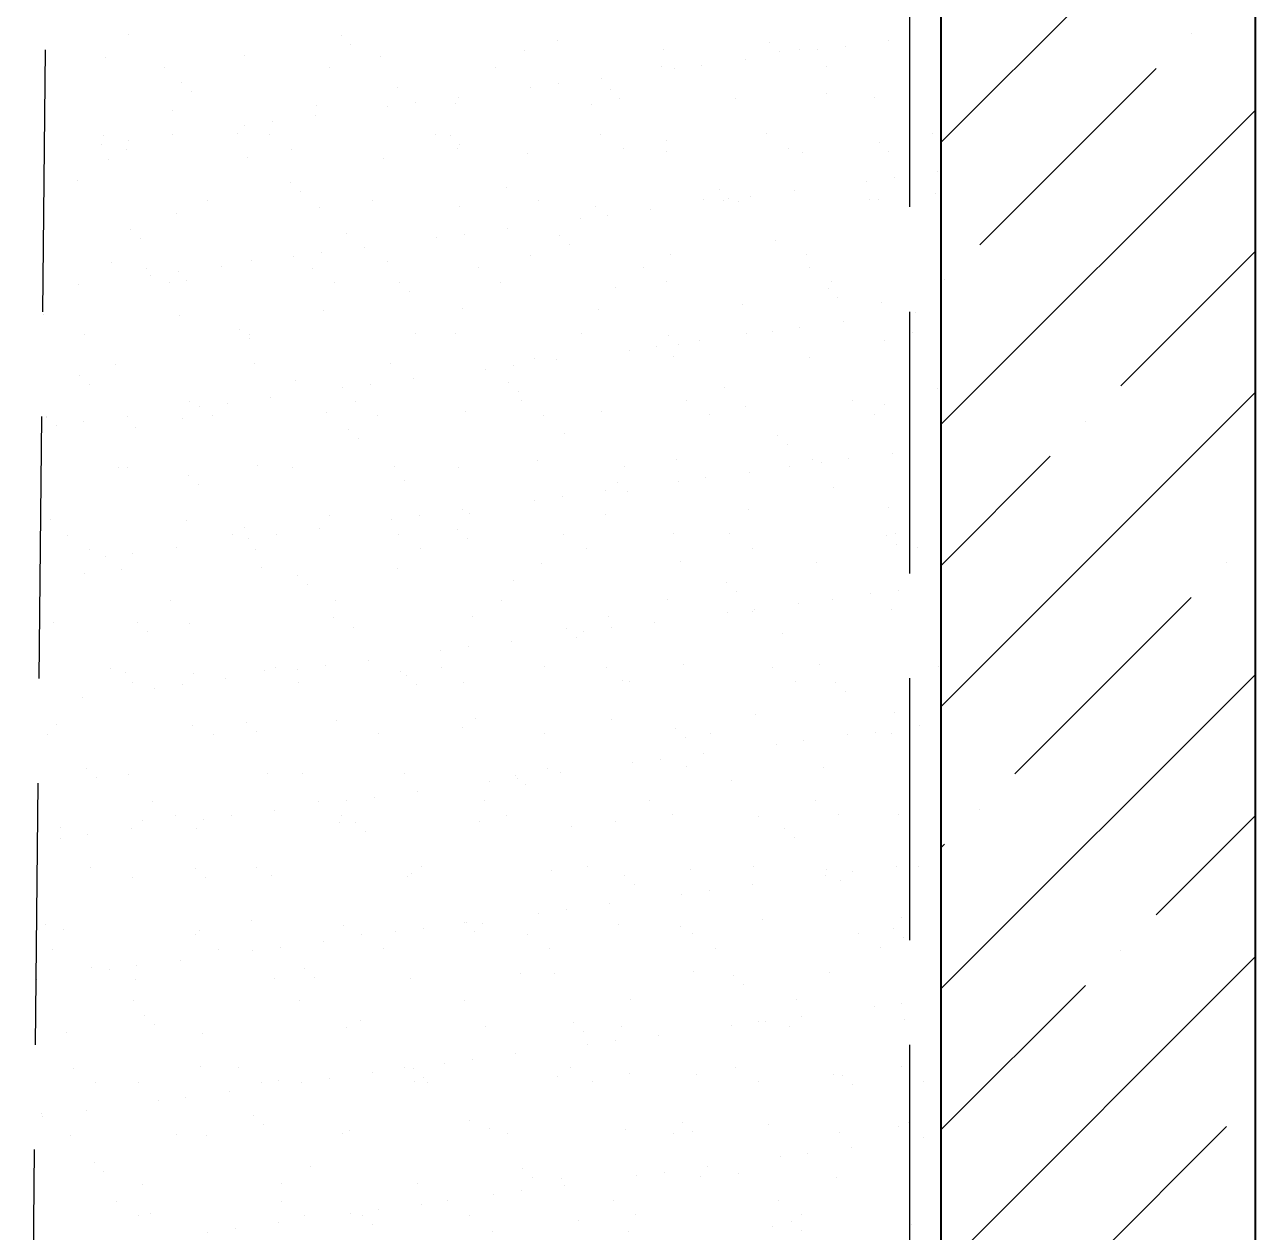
# Model space of a CAD drawing. Header units: millimetres. Extents: x 58188 to 87888, y -57829 to -36829.
# Drawn here: x 64475 to 65650, y -45227 to -44074 of the extents above; entities that cross this region are included whole.
import ezdxf

# ---------------------------------------------------------------- set-up
doc = ezdxf.new("R2010")
doc.units = ezdxf.units.MM
doc.linetypes.add('GOST2.303 4', pattern=[7, 5, -2, 0])
doc.linetypes.add('ГОСТ 2.303 4', pattern=[7, 5, -2, 0])
doc.layers.get('0').update_dxf_attribs({"lineweight": 40})
doc.layers.add('Линии', color=7, linetype='Continuous')

msp = doc.modelspace()

# ---------------------------------------------------------------- linework, layer by layer
at = {"ltscale": 50}
for p, q in [((65650.2, -45698.3), (65650.2, -42548.3)), ((65350.2, -45998.3), (65350.2, -42653.3))]:
    msp.add_line(p, q, dxfattribs=at)
at = {"layer": 'Линии', "linetype": 'ГОСТ 2.303 4', "ltscale": 50}
msp.add_line((65320.2, -45998.3), (65320.2, -40798.3), dxfattribs=at)
at = {"layer": 'Линии', "linetype": 'GOST2.303 4', "ltscale": 50}
msp.add_line((64474.8, -46098.3), (64509.1, -42653.3), dxfattribs=at)
at = {"layer": 'Линии', "linetype": 'Continuous', "ltscale": 25}
for p, q in [((65350.2, -44186.4), (65650.2, -43886.4)), ((65589, -44082.3), (65589, -44082.3)), ((65386.9, -44284.3), (65555.3, -44116)), ((65350.2, -44455.8), (65650.2, -44155.8)), ((65521.6, -44419), (65650.2, -44290.5)), ((65353.2, -44318), (65353.2, -44318)), ((65350.2, -44725.2), (65650.2, -44425.2)), ((65487.9, -44452.7), (65487.9, -44452.7)), ((65350.2, -44590.5), (65454.3, -44486.4)), ((65622.6, -44587.4), (65622.6, -44587.4)), ((65420.6, -44789.5), (65589, -44621.1)), ((65350.2, -44994.6), (65650.2, -44694.6)), ((65386.9, -44823.2), (65386.9, -44823.2)), ((65555.3, -44924.2), (65650.2, -44829.3)), ((65350.2, -44859.9), (65353.2, -44856.8)), ((65350.2, -45264), (65650.2, -44964)), ((65521.6, -44957.9), (65521.6, -44957.9)), ((65350.2, -45129.3), (65487.9, -44991.5)), ((65454.3, -45294.6), (65622.6, -45126.2))]:
    msp.add_line(p, q, dxfattribs=at)
at = {"layer": 'Линии', "linetype": 'Continuous', "ltscale": 50}
for p, q in [((64573.8, -44083.2), (64573.8, -44083.2)), ((64777.1, -44085), (64777.1, -44085)), ((64786.5, -44093.5), (64786.5, -44093.5)), ((64952, -44099.3), (64952, -44099.3)), ((64983.4, -44089.5), (64983.4, -44089.5)), ((65084.9, -44097.6), (65084.9, -44097.6)), ((65186.6, -44091.2), (65186.6, -44091.2)), ((65214.9, -44098.2), (65214.9, -44098.2)), ((65231.8, -44098.3), (65231.8, -44098.3)), ((65258.3, -44094.8), (65258.3, -44094.8)), ((65299.6, -44089.4), (65299.6, -44089.4)), ((64551.8, -44105.3), (64551.8, -44105.3)), ((64684.8, -44103.6), (64684.8, -44103.6)), ((64814.8, -44104.2), (64814.8, -44104.2)), ((65162.8, -44107.4), (65162.8, -44107.4)), ((65196, -44099.8), (65196, -44099.8)), ((64608, -44115.2), (64608, -44115.2)), ((64766.2, -44115), (64766.2, -44115)), ((64924.4, -44114.7), (64924.4, -44114.7)), ((65082.6, -44114.4), (65082.6, -44114.4)), ((65095.1, -44116.3), (65095.1, -44116.3)), ((65121.5, -44112.8), (65121.5, -44112.8)), ((65240.8, -44114.1), (65240.8, -44114.1)), ((64624.4, -44129.6), (64624.4, -44129.6)), ((64830.7, -44134), (64830.7, -44134)), ((64958.3, -44134.3), (64958.3, -44134.3)), ((64984.8, -44130.8), (64984.8, -44130.8)), ((65026.1, -44125.4), (65026.1, -44125.4)), ((64633.8, -44138.1), (64633.8, -44138.1)), ((64889.3, -44143.4), (64889.3, -44143.4)), ((65033.9, -44135.8), (65033.9, -44135.8)), ((65043.3, -44144.4), (65043.3, -44144.4)), ((65153.6, -44145.2), (65153.6, -44145.2)), ((65240.2, -44140.3), (65240.2, -44140.3)), ((65286.6, -44143.5), (65286.6, -44143.5)), ((64616.3, -44156.2), (64616.3, -44156.2)), ((64753.5, -44151.2), (64753.5, -44151.2)), ((64821.6, -44152.3), (64821.6, -44152.3)), ((64848, -44148.9), (64848, -44148.9)), ((64886.5, -44149.5), (64886.5, -44149.5)), ((65016.4, -44150.2), (65016.4, -44150.2)), ((64711.3, -44166.9), (64711.3, -44166.9)), ((64752.6, -44161.4), (64752.6, -44161.4)), ((64550.4, -44179.7), (64550.4, -44179.7)), ((64615.8, -44179.4), (64615.8, -44179.4)), ((64677.9, -44178.6), (64677.9, -44178.6)), ((64684.8, -44170.3), (64684.8, -44170.3)), ((64708.6, -44179.4), (64708.6, -44179.4)), ((64866.8, -44179.1), (64866.8, -44179.1)), ((64881.2, -44180.4), (64881.2, -44180.4)), ((65025, -44178.8), (65025, -44178.8)), ((65183.2, -44178.5), (65183.2, -44178.5)), ((65341.4, -44178.2), (65341.4, -44178.2)), ((64548.1, -44188.3), (64548.1, -44188.3)), ((64571.9, -44193.3), (64571.9, -44193.3)), ((64574.5, -44184.9), (64574.5, -44184.9)), ((64730.1, -44193), (64730.1, -44193)), ((64888.3, -44192.7), (64888.3, -44192.7)), ((64890.6, -44189), (64890.6, -44189)), ((65046.5, -44192.5), (65046.5, -44192.5)), ((65087.5, -44184.9), (65087.5, -44184.9)), ((65204.7, -44192.2), (65204.7, -44192.2)), ((65290.8, -44186.6), (65290.8, -44186.6)), ((64555, -44203.2), (64555, -44203.2)), ((64688, -44201.5), (64688, -44201.5)), ((64818, -44202.1), (64818, -44202.1)), ((64955.2, -44197.2), (64955.2, -44197.2)), ((65088.1, -44195.5), (65088.1, -44195.5)), ((65218.1, -44196.1), (65218.1, -44196.1)), ((65300.1, -44195.2), (65300.1, -44195.2)), ((65346.4, -44214.8), (65346.4, -44214.8)), ((64525.2, -44223.2), (64525.2, -44223.2)), ((64728.5, -44225), (64728.5, -44225)), ((65278.7, -44223.7), (65278.7, -44223.7)), ((65305.1, -44220.2), (65305.1, -44220.2)), ((64737.9, -44233.5), (64737.9, -44233.5)), ((64934.8, -44229.5), (64934.8, -44229.5)), ((65138.1, -44231.2), (65138.1, -44231.2)), ((65147.4, -44239.8), (65147.4, -44239.8)), ((65168.4, -44238.2), (65168.4, -44238.2)), ((65209.7, -44232.8), (65209.7, -44232.8)), ((65344.3, -44235.7), (65344.3, -44235.7)), ((64649, -44242.4), (64649, -44242.4)), ((64756.7, -44249.1), (64756.7, -44249.1)), ((64807.2, -44242.2), (64807.2, -44242.2)), ((64889.7, -44247.4), (64889.7, -44247.4)), ((64965.4, -44241.9), (64965.4, -44241.9)), ((65019.6, -44248), (65019.6, -44248)), ((65072.9, -44250.8), (65072.9, -44250.8)), ((65123.6, -44241.6), (65123.6, -44241.6)), ((65141.9, -44241.7), (65141.9, -44241.7)), ((65156.8, -44243.1), (65156.8, -44243.1)), ((65281.8, -44241.3), (65281.8, -44241.3)), ((65289.8, -44241.4), (65289.8, -44241.4)), ((64619.5, -44254.1), (64619.5, -44254.1)), ((65005.2, -44259.7), (65005.2, -44259.7)), ((65031.6, -44256.2), (65031.6, -44256.2)), ((64575.8, -44269.6), (64575.8, -44269.6)), ((64782.1, -44274), (64782.1, -44274)), ((64894.9, -44274.2), (64894.9, -44274.2)), ((64936.2, -44268.8), (64936.2, -44268.8)), ((64985.3, -44275.8), (64985.3, -44275.8)), ((64585.2, -44278.1), (64585.2, -44278.1)), ((64799.4, -44286.8), (64799.4, -44286.8)), ((64868.4, -44277.7), (64868.4, -44277.7)), ((64994.7, -44284.4), (64994.7, -44284.4)), ((65191.6, -44280.3), (65191.6, -44280.3)), ((64731.7, -44295.7), (64731.7, -44295.7)), ((64758.1, -44292.2), (64758.1, -44292.2)), ((64958.4, -44295), (64958.4, -44295)), ((65091.3, -44293.4), (65091.3, -44293.4)), ((65221.3, -44294), (65221.3, -44294)), ((64558.2, -44301.1), (64558.2, -44301.1)), ((64591.5, -44306.9), (64591.5, -44306.9)), ((64621.4, -44310.2), (64621.4, -44310.2)), ((64662.7, -44304.8), (64662.7, -44304.8)), ((64691.2, -44299.4), (64691.2, -44299.4)), ((64749.7, -44306.6), (64749.7, -44306.6)), ((64821.2, -44300), (64821.2, -44300)), ((64907.9, -44306.3), (64907.9, -44306.3)), ((65066.1, -44306), (65066.1, -44306)), ((65224.3, -44305.7), (65224.3, -44305.7)), ((64525.9, -44322.8), (64525.9, -44322.8)), ((64594.9, -44313.7), (64594.9, -44313.7)), ((64612.9, -44320.5), (64612.9, -44320.5)), ((64629.4, -44318.6), (64629.4, -44318.6)), ((64771.1, -44320.2), (64771.1, -44320.2)), ((64832.6, -44320.4), (64832.6, -44320.4)), ((64929.3, -44320), (64929.3, -44320)), ((65087.5, -44319.7), (65087.5, -44319.7)), ((65245.7, -44319.4), (65245.7, -44319.4)), ((64842, -44329), (64842, -44329)), ((65038.9, -44324.9), (65038.9, -44324.9)), ((65242.2, -44326.6), (65242.2, -44326.6)), ((64892.9, -44345.3), (64892.9, -44345.3)), ((65022.8, -44345.9), (65022.8, -44345.9)), ((65160, -44341), (65160, -44341)), ((65251.5, -44335.2), (65251.5, -44335.2)), ((65293, -44339.3), (65293, -44339.3)), ((64492.8, -44351.3), (64492.8, -44351.3)), ((64622.7, -44351.9), (64622.7, -44351.9)), ((64759.9, -44347), (64759.9, -44347)), ((65325.5, -44349), (65325.5, -44349)), ((64679.9, -44365), (64679.9, -44365)), ((64690, -44369.7), (64690, -44369.7)), ((64848.2, -44369.4), (64848.2, -44369.4)), ((64886.2, -44369.5), (64886.2, -44369.5)), ((65006.4, -44369.1), (65006.4, -44369.1)), ((65164.6, -44368.8), (65164.6, -44368.8)), ((65188.7, -44367.1), (65188.7, -44367.1)), ((65215.2, -44363.6), (65215.2, -44363.6)), ((65256.5, -44358.1), (65256.5, -44358.1)), ((65322.8, -44368.5), (65322.8, -44368.5)), ((64531.8, -44369.9), (64531.8, -44369.9)), ((64689.3, -44373.5), (64689.3, -44373.5)), ((65078.4, -44381.6), (65078.4, -44381.6)), ((65089.5, -44371.2), (65089.5, -44371.2)), ((65098.8, -44379.8), (65098.8, -44379.8)), ((65119.7, -44376.1), (65119.7, -44376.1)), ((65295.7, -44375.7), (65295.7, -44375.7)), ((64961.6, -44392.9), (64961.6, -44392.9)), ((65052, -44385.1), (65052, -44385.1)), ((65094.5, -44391.2), (65094.5, -44391.2)), ((65224.5, -44391.9), (65224.5, -44391.9)), ((64561.4, -44398.9), (64561.4, -44398.9)), ((64694.4, -44397.3), (64694.4, -44397.3)), ((64824.4, -44397.9), (64824.4, -44397.9)), ((64915.3, -44403.1), (64915.3, -44403.1)), ((64941.7, -44399.6), (64941.7, -44399.6)), ((64983, -44394.1), (64983, -44394.1)), ((64527.2, -44409.5), (64527.2, -44409.5)), ((64733.5, -44414), (64733.5, -44414)), ((64846.3, -44412.1), (64846.3, -44412.1)), ((64936.8, -44415.8), (64936.8, -44415.8)), ((64536.6, -44418.1), (64536.6, -44418.1)), ((64778.5, -44421.1), (64778.5, -44421.1)), ((64805, -44417.6), (64805, -44417.6)), ((64946.1, -44424.4), (64946.1, -44424.4)), ((65143, -44420.3), (65143, -44420.3)), ((65346.3, -44422), (65346.3, -44422)), ((64632.5, -44434.1), (64632.5, -44434.1)), ((64641.8, -44439.1), (64641.8, -44439.1)), ((64668.2, -44435.6), (64668.2, -44435.6)), ((64709.5, -44430.1), (64709.5, -44430.1)), ((64790.7, -44433.8), (64790.7, -44433.8)), ((64948.9, -44433.5), (64948.9, -44433.5)), ((65107.1, -44433.2), (65107.1, -44433.2)), ((65163.2, -44438.9), (65163.2, -44438.9)), ((65265.3, -44432.9), (65265.3, -44432.9)), ((65296.2, -44437.2), (65296.2, -44437.2)), ((64495.7, -44448), (64495.7, -44448)), ((64496, -44449.2), (64496, -44449.2)), ((64572.8, -44448.1), (64572.8, -44448.1)), ((64625.9, -44449.8), (64625.9, -44449.8)), ((64653.9, -44447.7), (64653.9, -44447.7)), ((64763.1, -44444.9), (64763.1, -44444.9)), ((64812.1, -44447.4), (64812.1, -44447.4)), ((64896.1, -44443.2), (64896.1, -44443.2)), ((64970.3, -44447.2), (64970.3, -44447.2)), ((65026, -44443.8), (65026, -44443.8)), ((65128.5, -44446.9), (65128.5, -44446.9)), ((65286.7, -44446.6), (65286.7, -44446.6)), ((64505, -44457.1), (64505, -44457.1)), ((64531.5, -44453.6), (64531.5, -44453.6)), ((64580.8, -44458.6), (64580.8, -44458.6)), ((64784, -44460.4), (64784, -44460.4)), ((64793.4, -44468.9), (64793.4, -44468.9)), ((64990.3, -44464.9), (64990.3, -44464.9)), ((65193.6, -44466.6), (65193.6, -44466.6)), ((65202.9, -44475.2), (65202.9, -44475.2)), ((65303.3, -44483.5), (65303.3, -44483.5)), ((64564.6, -44496.8), (64564.6, -44496.8)), ((64572.8, -44497.2), (64572.8, -44497.2)), ((64697.6, -44495.1), (64697.6, -44495.1)), ((64731, -44496.9), (64731, -44496.9)), ((64827.6, -44495.8), (64827.6, -44495.8)), ((64889.2, -44496.6), (64889.2, -44496.6)), ((64964.8, -44490.8), (64964.8, -44490.8)), ((65047.4, -44496.3), (65047.4, -44496.3)), ((65097.7, -44489.1), (65097.7, -44489.1)), ((65205.6, -44496), (65205.6, -44496)), ((65227.7, -44489.7), (65227.7, -44489.7)), ((65235.6, -44492.4), (65235.6, -44492.4)), ((65262, -44488.9), (65262, -44488.9)), ((64631.3, -44505), (64631.3, -44505)), ((64837.6, -44509.4), (64837.6, -44509.4)), ((65098.8, -44510.4), (65098.8, -44510.4)), ((65125.3, -44506.9), (65125.3, -44506.9)), ((65166.6, -44501.5), (65166.6, -44501.5)), ((64640.7, -44513.5), (64640.7, -44513.5)), ((65029.8, -44519.5), (65029.8, -44519.5)), ((65040.9, -44511.2), (65040.9, -44511.2)), ((65050.2, -44519.8), (65050.2, -44519.8)), ((65247.1, -44515.7), (65247.1, -44515.7)), ((64962.1, -44528.4), (64962.1, -44528.4)), ((64988.5, -44524.9), (64988.5, -44524.9)), ((64766.3, -44542.8), (64766.3, -44542.8)), ((64851.8, -44542.9), (64851.8, -44542.9)), ((64893.1, -44537.5), (64893.1, -44537.5)), ((64899.3, -44541.1), (64899.3, -44541.1)), ((65029.2, -44541.7), (65029.2, -44541.7)), ((65166.4, -44536.7), (65166.4, -44536.7)), ((65299.4, -44535.1), (65299.4, -44535.1)), ((64499.2, -44547.1), (64499.2, -44547.1)), ((64629.1, -44547.7), (64629.1, -44547.7)), ((64684.9, -44554), (64684.9, -44554)), ((64756.4, -44555.5), (64756.4, -44555.5)), ((64825.4, -44546.4), (64825.4, -44546.4)), ((64888.2, -44555.8), (64888.2, -44555.8)), ((64515.3, -44561.6), (64515.3, -44561.6)), ((64673.5, -44561.3), (64673.5, -44561.3)), ((64688.6, -44564.4), (64688.6, -44564.4)), ((64715.1, -44560.9), (64715.1, -44560.9)), ((64831.7, -44561), (64831.7, -44561)), ((64897.5, -44564.4), (64897.5, -44564.4)), ((64989.9, -44560.7), (64989.9, -44560.7)), ((65094.4, -44560.3), (65094.4, -44560.3)), ((65148.1, -44560.4), (65148.1, -44560.4)), ((65297.7, -44562), (65297.7, -44562)), ((65306.3, -44560.1), (65306.3, -44560.1)), ((64536.7, -44575.2), (64536.7, -44575.2)), ((64578.3, -44578.9), (64578.3, -44578.9)), ((64619.6, -44573.5), (64619.6, -44573.5)), ((64694.9, -44574.9), (64694.9, -44574.9)), ((64853.1, -44574.7), (64853.1, -44574.7)), ((65011.3, -44574.4), (65011.3, -44574.4)), ((65169.5, -44574.1), (65169.5, -44574.1)), ((65307.1, -44570.6), (65307.1, -44570.6)), ((65327.7, -44573.8), (65327.7, -44573.8)), ((64551.9, -44582.4), (64551.9, -44582.4)), ((64700.8, -44593), (64700.8, -44593)), ((64968, -44588.7), (64968, -44588.7)), ((65100.9, -44587), (65100.9, -44587)), ((65230.9, -44587.6), (65230.9, -44587.6)), ((64532.2, -44598.6), (64532.2, -44598.6)), ((64567.8, -44594.7), (64567.8, -44594.7)), ((64735.5, -44600.4), (64735.5, -44600.4)), ((64830.8, -44593.6), (64830.8, -44593.6)), ((64941.7, -44604.9), (64941.7, -44604.9)), ((64744.8, -44608.9), (64744.8, -44608.9)), ((65145, -44606.6), (65145, -44606.6)), ((65154.4, -44615.2), (65154.4, -44615.2)), ((65308.9, -44614.3), (65308.9, -44614.3)), ((65350.2, -44608.9), (65350.2, -44608.9)), ((64613.9, -44624.4), (64613.9, -44624.4)), ((64772.1, -44624.1), (64772.1, -44624.1)), ((64930.3, -44623.8), (64930.3, -44623.8)), ((65088.5, -44623.5), (65088.5, -44623.5)), ((65213.4, -44626.9), (65213.4, -44626.9)), ((65246.7, -44623.2), (65246.7, -44623.2)), ((65282.4, -44617.8), (65282.4, -44617.8)), ((64902.5, -44638.9), (64902.5, -44638.9)), ((65032.4, -44639.6), (65032.4, -44639.6)), ((65145.7, -44635.8), (65145.7, -44635.8)), ((65169.6, -44634.6), (65169.6, -44634.6)), ((65172.1, -44632.3), (65172.1, -44632.3)), ((65302.6, -44632.9), (65302.6, -44632.9)), ((64502.4, -44645), (64502.4, -44645)), ((64582.7, -44645), (64582.7, -44645)), ((64632.3, -44645.6), (64632.3, -44645.6)), ((64769.5, -44640.6), (64769.5, -44640.6)), ((64789, -44649.4), (64789, -44649.4)), ((64992.3, -44651.2), (64992.3, -44651.2)), ((65035.4, -44650.3), (65035.4, -44650.3)), ((65076.7, -44644.9), (65076.7, -44644.9)), ((64592.1, -44653.5), (64592.1, -44653.5)), ((64939.9, -44662.9), (64939.9, -44662.9)), ((65001.6, -44659.8), (65001.6, -44659.8)), ((65008.9, -44653.8), (65008.9, -44653.8)), ((65198.6, -44655.7), (65198.6, -44655.7)), ((64872.2, -44671.8), (64872.2, -44671.8)), ((64898.6, -44668.3), (64898.6, -44668.3)), ((64761.9, -44686.3), (64761.9, -44686.3)), ((64803.2, -44680.9), (64803.2, -44680.9)), ((64971.2, -44686.6), (64971.2, -44686.6)), ((65104.1, -44684.9), (65104.1, -44684.9)), ((65234.1, -44685.5), (65234.1, -44685.5)), ((64556.4, -44688.8), (64556.4, -44688.8)), ((64571, -44692.6), (64571, -44692.6)), ((64636.3, -44694), (64636.3, -44694)), ((64666.5, -44698.9), (64666.5, -44698.9)), ((64704, -44690.9), (64704, -44690.9)), ((64714.6, -44688.5), (64714.6, -44688.5)), ((64735.5, -44689.8), (64735.5, -44689.8)), ((64834, -44691.5), (64834, -44691.5)), ((64839.6, -44695.8), (64839.6, -44695.8)), ((64872.8, -44688.2), (64872.8, -44688.2)), ((65030.9, -44687.9), (65030.9, -44687.9)), ((65189.1, -44687.6), (65189.1, -44687.6)), ((65347.3, -44687.4), (65347.3, -44687.4)), ((64577.8, -44702.4), (64577.8, -44702.4)), ((64598.7, -44707.8), (64598.7, -44707.8)), ((64625.2, -44704.3), (64625.2, -44704.3)), ((64736, -44702.2), (64736, -44702.2)), ((64848.9, -44704.4), (64848.9, -44704.4)), ((64894.2, -44701.9), (64894.2, -44701.9)), ((65045.8, -44700.3), (65045.8, -44700.3)), ((65052.4, -44701.6), (65052.4, -44701.6)), ((65210.6, -44701.3), (65210.6, -44701.3)), ((65249.1, -44702), (65249.1, -44702)), ((65258.5, -44710.6), (65258.5, -44710.6)), ((64529.7, -44716.9), (64529.7, -44716.9)), ((65172.8, -44732.5), (65172.8, -44732.5)), ((65305.8, -44730.8), (65305.8, -44730.8)), ((64505.6, -44742.8), (64505.6, -44742.8)), ((64635.5, -44743.5), (64635.5, -44743.5)), ((64686.9, -44740.4), (64686.9, -44740.4)), ((64772.7, -44738.5), (64772.7, -44738.5)), ((64893.1, -44744.9), (64893.1, -44744.9)), ((64905.7, -44736.8), (64905.7, -44736.8)), ((65035.6, -44737.5), (65035.6, -44737.5)), ((65329.3, -44743.1), (65329.3, -44743.1)), ((64496.7, -44751.9), (64496.7, -44751.9)), ((64654.9, -44751.6), (64654.9, -44751.6)), ((64696.2, -44748.9), (64696.2, -44748.9)), ((64813.1, -44751.3), (64813.1, -44751.3)), ((64971.3, -44751), (64971.3, -44751)), ((65096.4, -44746.6), (65096.4, -44746.6)), ((65105.8, -44755.2), (65105.8, -44755.2)), ((65129.5, -44750.7), (65129.5, -44750.7)), ((65219, -44757.7), (65219, -44757.7)), ((65260.3, -44752.2), (65260.3, -44752.2)), ((65287.7, -44750.4), (65287.7, -44750.4)), ((65302.7, -44751.1), (65302.7, -44751.1)), ((65192.5, -44761.1), (65192.5, -44761.1)), ((65055.8, -44779.1), (65055.8, -44779.1)), ((65082.2, -44775.7), (65082.2, -44775.7)), ((65123.5, -44770.2), (65123.5, -44770.2)), ((64534.1, -44784.9), (64534.1, -44784.9)), ((64574.2, -44790.5), (64574.2, -44790.5)), ((64707.2, -44788.8), (64707.2, -44788.8)), ((64740.4, -44789.4), (64740.4, -44789.4)), ((64837.2, -44789.4), (64837.2, -44789.4)), ((64943.7, -44791.2), (64943.7, -44791.2)), ((64974.4, -44784.5), (64974.4, -44784.5)), ((64986.8, -44788.2), (64986.8, -44788.2)), ((65107.3, -44782.8), (65107.3, -44782.8)), ((65237.3, -44783.4), (65237.3, -44783.4)), ((64543.5, -44793.5), (64543.5, -44793.5)), ((64919, -44797.1), (64919, -44797.1)), ((64945.5, -44793.7), (64945.5, -44793.7)), ((64953.1, -44799.8), (64953.1, -44799.8)), ((65150, -44795.7), (65150, -44795.7)), ((64597.4, -44816), (64597.4, -44816)), ((64755.6, -44815.7), (64755.6, -44815.7)), ((64782.3, -44815.1), (64782.3, -44815.1)), ((64808.7, -44811.7), (64808.7, -44811.7)), ((64850, -44806.2), (64850, -44806.2)), ((64913.8, -44815.4), (64913.8, -44815.4)), ((65072, -44815.1), (65072, -44815.1)), ((65230.2, -44814.8), (65230.2, -44814.8)), ((64713.3, -44824.2), (64713.3, -44824.2)), ((64587.7, -44834), (64587.7, -44834)), ((64618.8, -44829.6), (64618.8, -44829.6)), ((64645.6, -44833.2), (64645.6, -44833.2)), ((64672, -44829.7), (64672, -44829.7)), ((64775.9, -44836.4), (64775.9, -44836.4)), ((64777, -44829.4), (64777, -44829.4)), ((64791, -44835.8), (64791, -44835.8)), ((64908.9, -44834.7), (64908.9, -44834.7)), ((64935.2, -44829.1), (64935.2, -44829.1)), ((65038.8, -44835.3), (65038.8, -44835.3)), ((65093.4, -44828.8), (65093.4, -44828.8)), ((65176, -44830.4), (65176, -44830.4)), ((65251.6, -44828.5), (65251.6, -44828.5)), ((65309, -44828.7), (65309, -44828.7)), ((64508.8, -44840.7), (64508.8, -44840.7)), ((64508.8, -44851.2), (64508.8, -44851.2)), ((64535.3, -44847.7), (64535.3, -44847.7)), ((64576.6, -44842.2), (64576.6, -44842.2)), ((64638.7, -44841.4), (64638.7, -44841.4)), ((64800.3, -44844.4), (64800.3, -44844.4)), ((64997.3, -44840.3), (64997.3, -44840.3)), ((65200.5, -44842), (65200.5, -44842)), ((65209.9, -44850.6), (65209.9, -44850.6)), ((64537.7, -44879.1), (64537.7, -44879.1)), ((64638.3, -44880.4), (64638.3, -44880.4)), ((64695.9, -44878.8), (64695.9, -44878.8)), ((64710.4, -44886.7), (64710.4, -44886.7)), ((64844.5, -44884.8), (64844.5, -44884.8)), ((64854.1, -44878.5), (64854.1, -44878.5)), ((64977.6, -44882.3), (64977.6, -44882.3)), ((65012.3, -44878.2), (65012.3, -44878.2)), ((65047.8, -44886.6), (65047.8, -44886.6)), ((65110.5, -44880.6), (65110.5, -44880.6)), ((65170.5, -44877.9), (65170.5, -44877.9)), ((65239.4, -44886.5), (65239.4, -44886.5)), ((65240.5, -44881.3), (65240.5, -44881.3)), ((65265.8, -44883), (65265.8, -44883)), ((65307.1, -44877.6), (65307.1, -44877.6)), ((65328.7, -44877.6), (65328.7, -44877.6)), ((64577.4, -44888.4), (64577.4, -44888.4)), ((64647.6, -44888.9), (64647.6, -44888.9)), ((64840.4, -44887.3), (64840.4, -44887.3)), ((65057.2, -44895.2), (65057.2, -44895.2)), ((65170.4, -44895.6), (65170.4, -44895.6)), ((65254.1, -44891.1), (65254.1, -44891.1)), ((65102.6, -44904.5), (65102.6, -44904.5)), ((65129.1, -44901), (65129.1, -44901)), ((64992.3, -44919), (64992.3, -44919)), ((65033.6, -44913.6), (65033.6, -44913.6)), ((64494.9, -44933.5), (64494.9, -44933.5)), ((64691.8, -44929.4), (64691.8, -44929.4)), ((64895.1, -44931.2), (64895.1, -44931.2)), ((64896.9, -44931.6), (64896.9, -44931.6)), ((64912.1, -44932.6), (64912.1, -44932.6)), ((64965.9, -44922.5), (64965.9, -44922.5)), ((65042, -44933.2), (65042, -44933.2)), ((65179.2, -44928.3), (65179.2, -44928.3)), ((65312.2, -44926.6), (65312.2, -44926.6)), ((64512, -44938.6), (64512, -44938.6)), ((64638.4, -44943.2), (64638.4, -44943.2)), ((64641.9, -44939.2), (64641.9, -44939.2)), ((64779.1, -44934.3), (64779.1, -44934.3)), ((64796.6, -44942.9), (64796.6, -44942.9)), ((64829.1, -44940.5), (64829.1, -44940.5)), ((64855.6, -44937), (64855.6, -44937)), ((64904.5, -44939.8), (64904.5, -44939.8)), ((64954.8, -44942.6), (64954.8, -44942.6)), ((65101.4, -44935.7), (65101.4, -44935.7)), ((65113, -44942.3), (65113, -44942.3)), ((65271.2, -44942.1), (65271.2, -44942.1)), ((65304.6, -44937.4), (65304.6, -44937.4)), ((64501.6, -44957.1), (64501.6, -44957.1)), ((64659.8, -44956.9), (64659.8, -44956.9)), ((64718.8, -44955), (64718.8, -44955)), ((64760.1, -44949.6), (64760.1, -44949.6)), ((64818, -44956.6), (64818, -44956.6)), ((64976.2, -44956.3), (64976.2, -44956.3)), ((65134.4, -44956), (65134.4, -44956)), ((65292.6, -44955.7), (65292.6, -44955.7)), ((65314, -44946), (65314, -44946)), ((64623.4, -44967.6), (64623.4, -44967.6)), ((64692.4, -44958.5), (64692.4, -44958.5)), ((64539.1, -44974), (64539.1, -44974)), ((64555.6, -44976.5), (64555.6, -44976.5)), ((64582.1, -44973), (64582.1, -44973)), ((64742.4, -44975.8), (64742.4, -44975.8)), ((64948.7, -44980.3), (64948.7, -44980.3)), ((64980.8, -44980.2), (64980.8, -44980.2)), ((65113.7, -44978.5), (65113.7, -44978.5)), ((65243.7, -44979.2), (65243.7, -44979.2)), ((64486.6, -44985.6), (64486.6, -44985.6)), ((64580.6, -44986.2), (64580.6, -44986.2)), ((64713.6, -44984.5), (64713.6, -44984.5)), ((64751.8, -44984.3), (64751.8, -44984.3)), ((64843.6, -44985.2), (64843.6, -44985.2)), ((65151.9, -44982), (65151.9, -44982)), ((65161.3, -44990.6), (65161.3, -44990.6)), ((64578.8, -45006.3), (64578.8, -45006.3)), ((64737, -45006), (64737, -45006)), ((64895.1, -45005.7), (64895.1, -45005.7)), ((65053.3, -45005.4), (65053.3, -45005.4)), ((65211.5, -45005.1), (65211.5, -45005.1)), ((65286.2, -45011.9), (65286.2, -45011.9)), ((65312.6, -45008.4), (65312.6, -45008.4)), ((64589.7, -45020.4), (64589.7, -45020.4)), ((64796, -45024.8), (64796, -45024.8)), ((64999.2, -45026.6), (64999.2, -45026.6)), ((65175.9, -45026.4), (65175.9, -45026.4)), ((65182.4, -45026.2), (65182.4, -45026.2)), ((65217.2, -45021), (65217.2, -45021)), ((65315.4, -45024.5), (65315.4, -45024.5)), ((64515.2, -45036.5), (64515.2, -45036.5)), ((64599, -45028.9), (64599, -45028.9)), ((64645.1, -45037.1), (64645.1, -45037.1)), ((64782.3, -45032.2), (64782.3, -45032.2)), ((64915.3, -45030.5), (64915.3, -45030.5)), ((65008.6, -45035.2), (65008.6, -45035.2)), ((65045.2, -45031.1), (65045.2, -45031.1)), ((65080.5, -45039), (65080.5, -45039)), ((65149.5, -45029.9), (65149.5, -45029.9)), ((65205.5, -45031.1), (65205.5, -45031.1)), ((65012.7, -45047.9), (65012.7, -45047.9)), ((65039.2, -45044.4), (65039.2, -45044.4)), ((64902.4, -45062.4), (64902.4, -45062.4)), ((64943.7, -45057), (64943.7, -45057)), ((64521.2, -45070.7), (64521.2, -45070.7)), ((64643.2, -45069.4), (64643.2, -45069.4)), ((64679.4, -45070.4), (64679.4, -45070.4)), ((64807, -45075), (64807, -45075)), ((64837.6, -45070.1), (64837.6, -45070.1)), ((64846.5, -45071.2), (64846.5, -45071.2)), ((64876, -45065.9), (64876, -45065.9)), ((64995.8, -45069.8), (64995.8, -45069.8)), ((65154, -45069.6), (65154, -45069.6)), ((65312.2, -45069.3), (65312.2, -45069.3)), ((64542.7, -45084.4), (64542.7, -45084.4)), ((64583.8, -45084.1), (64583.8, -45084.1)), ((64700.9, -45084.1), (64700.9, -45084.1)), ((64716.8, -45082.4), (64716.8, -45082.4)), ((64739.2, -45083.9), (64739.2, -45083.9)), ((64765.7, -45080.4), (64765.7, -45080.4)), ((64846.8, -45083.1), (64846.8, -45083.1)), ((64855.9, -45079.8), (64855.9, -45079.8)), ((64859.1, -45083.8), (64859.1, -45083.8)), ((64984, -45078.1), (64984, -45078.1)), ((65017.3, -45083.5), (65017.3, -45083.5)), ((65052.8, -45075.7), (65052.8, -45075.7)), ((65116.9, -45076.4), (65116.9, -45076.4)), ((65175.5, -45083.2), (65175.5, -45083.2)), ((65246.9, -45077), (65246.9, -45077)), ((65256.1, -45077.4), (65256.1, -45077.4)), ((65265.4, -45086), (65265.4, -45086)), ((65333.7, -45082.9), (65333.7, -45082.9)), ((64628.9, -45098.4), (64628.9, -45098.4)), ((64670.2, -45093), (64670.2, -45093)), ((64602.5, -45101.9), (64602.5, -45101.9)), ((64490.5, -45114), (64490.5, -45114)), ((64492.2, -45116.4), (64492.2, -45116.4)), ((64533.5, -45111), (64533.5, -45111)), ((64693.8, -45115.8), (64693.8, -45115.8)), ((64900.1, -45120.3), (64900.1, -45120.3)), ((65103.3, -45122), (65103.3, -45122)), ((64619.8, -45133.5), (64619.8, -45133.5)), ((64703.2, -45124.3), (64703.2, -45124.3)), ((64778, -45133.2), (64778, -45133.2)), ((64785.5, -45130.1), (64785.5, -45130.1)), ((64918.5, -45128.4), (64918.5, -45128.4)), ((64936.2, -45132.9), (64936.2, -45132.9)), ((65048.4, -45129), (65048.4, -45129)), ((65094.4, -45132.6), (65094.4, -45132.6)), ((65112.7, -45130.6), (65112.7, -45130.6)), ((65185.6, -45124), (65185.6, -45124)), ((65252.6, -45132.3), (65252.6, -45132.3)), ((65309.6, -45126.5), (65309.6, -45126.5)), ((65318.6, -45122.3), (65318.6, -45122.3)), ((64518.4, -45134.4), (64518.4, -45134.4)), ((64648.3, -45135), (64648.3, -45135)), ((65333, -45137.2), (65333, -45137.2)), ((65196.3, -45155.2), (65196.3, -45155.2)), ((65222.7, -45151.8), (65222.7, -45151.8)), ((65264, -45146.3), (65264, -45146.3)), ((64541.1, -45160.3), (64541.1, -45160.3)), ((64550.5, -45168.9), (64550.5, -45168.9)), ((64747.4, -45164.8), (64747.4, -45164.8)), ((64950.6, -45166.6), (64950.6, -45166.6)), ((65127.3, -45164.3), (65127.3, -45164.3)), ((64720, -45180.3), (64720, -45180.3)), ((64960, -45175.2), (64960, -45175.2)), ((64987.2, -45176), (64987.2, -45176)), ((65059.5, -45173.2), (65059.5, -45173.2)), ((65086, -45169.8), (65086, -45169.8)), ((65120.1, -45174.3), (65120.1, -45174.3)), ((65156.9, -45171.1), (65156.9, -45171.1)), ((65250.1, -45174.9), (65250.1, -45174.9)), ((64587, -45182), (64587, -45182)), ((64850, -45180.9), (64850, -45180.9)), ((64922.8, -45191.2), (64922.8, -45191.2)), ((64949.2, -45187.8), (64949.2, -45187.8)), ((64990.5, -45182.3), (64990.5, -45182.3)), ((64562.3, -45197.9), (64562.3, -45197.9)), ((64720.5, -45197.6), (64720.5, -45197.6)), ((64853.8, -45200.3), (64853.8, -45200.3)), ((64878.7, -45197.3), (64878.7, -45197.3)), ((65036.9, -45197), (65036.9, -45197)), ((65195.1, -45196.8), (65195.1, -45196.8)), ((64583.7, -45211.6), (64583.7, -45211.6)), ((64594.6, -45209.4), (64594.6, -45209.4)), ((64741.9, -45211.3), (64741.9, -45211.3)), ((64786.1, -45209.2), (64786.1, -45209.2)), ((64797.9, -45211.2), (64797.9, -45211.2)), ((64812.5, -45205.8), (64812.5, -45205.8)), ((64900.1, -45211), (64900.1, -45211)), ((65004.2, -45215.7), (65004.2, -45215.7)), ((65058.3, -45210.7), (65058.3, -45210.7)), ((65216.5, -45210.4), (65216.5, -45210.4)), ((64649.3, -45227.2), (64649.3, -45227.2)), ((64675.8, -45223.8), (64675.8, -45223.8)), ((64717.1, -45218.3), (64717.1, -45218.3)), ((64807.3, -45219.8), (64807.3, -45219.8)), ((64921.7, -45226.2), (64921.7, -45226.2)), ((65051.6, -45226.9), (65051.6, -45226.9)), ((65188.8, -45221.9), (65188.8, -45221.9)), ((65207.5, -45217.4), (65207.5, -45217.4)), ((65216.8, -45226), (65216.8, -45226)), ((65321.8, -45220.2), (65321.8, -45220.2))]:
    msp.add_line(p, q, dxfattribs=at)

doc.saveas('drawing.dxf')
